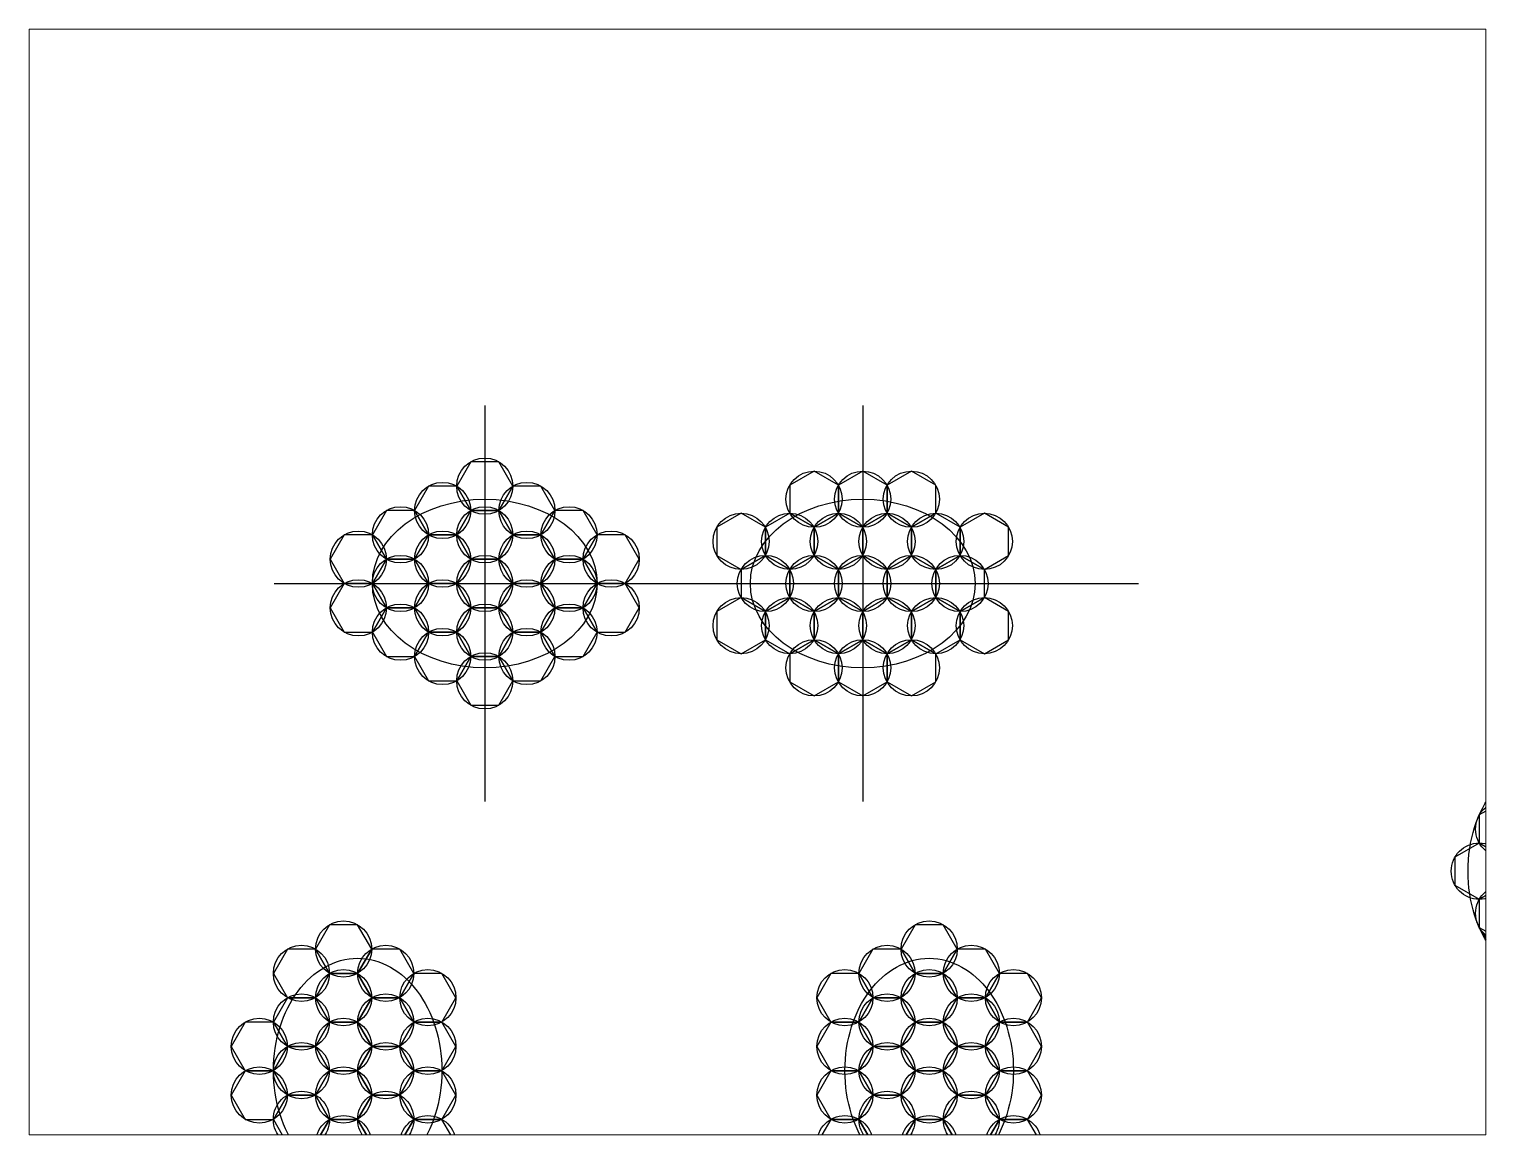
# Paper-space layout '布局1' of a CAD drawing. Header units: millimetres. Extents: x 26 to 231, y 20 to 176.
# The model-space entities are those that its viewports show. They can reach past a viewport. Long polylines and large blocks are cut down to what shows.
import ezdxf

# ---------------------------------------------------------------- set-up
doc = ezdxf.new("R2010")
doc.units = ezdxf.units.MM

msp = doc.modelspace()

# ---------------------------------------------------------------- linework, layer by layer
at = {"color": 242, "true_color": 0xcd2027}
for p, q in [((3059.66, 1531.85), (3059.66, 1461.41)), ((3126.94, 1531.85), (3126.94, 1461.41))]:
    msp.add_line(p, q, dxfattribs=at)
at = {"color": 240, "true_color": 0xed1f24}
msp.add_line((3022.17, 1500.18), (3176.02, 1500.18), dxfattribs=at)
for p, q in [((3240.41, 1433.28), (3236.7, 1438.99)), ((3236.7, 1438.99), (3238.68, 1435.4)), ((3238.68, 1435.4), (3240.41, 1433.28))]:
    msp.add_line(p, q)
for points in [[(3057.16, 1521.83), (3054.66, 1517.5), (3057.16, 1513.17), (3062.16, 1513.17), (3064.66, 1517.5), (3062.16, 1521.83)], [(3122.61, 1517.68), (3118.28, 1520.18), (3113.95, 1517.68), (3113.95, 1512.68), (3118.28, 1510.18), (3122.61, 1512.68)], [(3131.27, 1517.68), (3126.94, 1520.18), (3122.61, 1517.68), (3122.61, 1512.68), (3126.94, 1510.18), (3131.27, 1512.68)], [(3139.93, 1517.68), (3135.6, 1520.18), (3131.27, 1517.68), (3131.27, 1512.68), (3135.6, 1510.18), (3139.93, 1512.68)], [(3049.66, 1517.5), (3047.16, 1513.17), (3049.66, 1508.84), (3054.66, 1508.84), (3057.16, 1513.17), (3054.66, 1517.5)], [(3069.66, 1508.84), (3072.16, 1513.17), (3069.66, 1517.5), (3064.66, 1517.5), (3062.16, 1513.17), (3064.66, 1508.84)], [(3042.16, 1513.17), (3039.66, 1508.84), (3042.16, 1504.51), (3047.16, 1504.51), (3049.66, 1508.84), (3047.16, 1513.17)], [(3057.16, 1513.17), (3054.66, 1508.84), (3057.16, 1504.51), (3062.16, 1504.51), (3064.66, 1508.84), (3062.16, 1513.17)], [(3077.16, 1504.51), (3079.66, 1508.84), (3077.16, 1513.17), (3072.16, 1513.17), (3069.66, 1508.84), (3072.16, 1504.51)], [(3109.62, 1510.18), (3105.29, 1512.68), (3100.96, 1510.18), (3100.96, 1505.18), (3105.29, 1502.68), (3109.62, 1505.18)], [(3118.28, 1510.18), (3113.95, 1512.68), (3109.62, 1510.18), (3109.62, 1505.18), (3113.95, 1502.68), (3118.28, 1505.18)], [(3126.94, 1510.18), (3122.61, 1512.68), (3118.28, 1510.18), (3118.28, 1505.18), (3122.61, 1502.68), (3126.94, 1505.18)], [(3135.6, 1510.18), (3131.27, 1512.68), (3126.94, 1510.18), (3126.94, 1505.18), (3131.27, 1502.68), (3135.6, 1505.18)], [(3144.26, 1510.18), (3139.93, 1512.68), (3135.6, 1510.18), (3135.6, 1505.18), (3139.93, 1502.68), (3144.26, 1505.18)], [(3152.92, 1510.18), (3148.59, 1512.68), (3144.26, 1510.18), (3144.26, 1505.18), (3148.59, 1502.68), (3152.92, 1505.18)], [(3039.66, 1500.18), (3042.16, 1504.51), (3039.66, 1508.84), (3034.66, 1508.84), (3032.16, 1504.51), (3034.66, 1500.18)], [(3049.66, 1508.84), (3047.16, 1504.51), (3049.66, 1500.18), (3054.66, 1500.18), (3057.16, 1504.51), (3054.66, 1508.84)], [(3069.66, 1500.18), (3072.16, 1504.51), (3069.66, 1508.84), (3064.66, 1508.84), (3062.16, 1504.51), (3064.66, 1500.18)], [(3079.66, 1508.84), (3077.16, 1504.51), (3079.66, 1500.18), (3084.66, 1500.18), (3087.16, 1504.51), (3084.66, 1508.84)], [(3047.16, 1495.85), (3049.66, 1500.18), (3047.16, 1504.51), (3042.16, 1504.51), (3039.66, 1500.18), (3042.16, 1495.85)], [(3057.16, 1504.51), (3054.66, 1500.18), (3057.16, 1495.85), (3062.16, 1495.85), (3064.66, 1500.18), (3062.16, 1504.51)], [(3072.16, 1504.51), (3069.66, 1500.18), (3072.16, 1495.85), (3077.16, 1495.85), (3079.66, 1500.18), (3077.16, 1504.51)], [(3113.95, 1502.68), (3109.62, 1505.18), (3105.29, 1502.68), (3105.29, 1497.68), (3109.62, 1495.18), (3113.95, 1497.68)], [(3122.61, 1502.68), (3118.28, 1505.18), (3113.95, 1502.68), (3113.95, 1497.68), (3118.28, 1495.18), (3122.61, 1497.68)], [(3131.27, 1502.68), (3126.94, 1505.18), (3122.61, 1502.68), (3122.61, 1497.68), (3126.94, 1495.18), (3131.27, 1497.68)], [(3139.93, 1502.68), (3135.6, 1505.18), (3131.27, 1502.68), (3131.27, 1497.68), (3135.6, 1495.18), (3139.93, 1497.68)], [(3148.59, 1502.68), (3144.26, 1505.18), (3139.93, 1502.68), (3139.93, 1497.68), (3144.26, 1495.18), (3148.59, 1497.68)], [(3039.66, 1491.52), (3042.16, 1495.85), (3039.66, 1500.18), (3034.66, 1500.18), (3032.16, 1495.85), (3034.66, 1491.52)], [(3054.66, 1491.52), (3057.16, 1495.85), (3054.66, 1500.18), (3049.66, 1500.18), (3047.16, 1495.85), (3049.66, 1491.52)], [(3064.66, 1500.18), (3062.16, 1495.85), (3064.66, 1491.52), (3069.66, 1491.52), (3072.16, 1495.85), (3069.66, 1500.18)], [(3079.66, 1500.18), (3077.16, 1495.85), (3079.66, 1491.52), (3084.66, 1491.52), (3087.16, 1495.85), (3084.66, 1500.18)], [(3109.62, 1495.18), (3105.29, 1497.68), (3100.96, 1495.18), (3100.96, 1490.18), (3105.29, 1487.68), (3109.62, 1490.18)], [(3118.28, 1495.18), (3113.95, 1497.68), (3109.62, 1495.18), (3109.62, 1490.18), (3113.95, 1487.68), (3118.28, 1490.18)], [(3126.94, 1495.18), (3122.61, 1497.68), (3118.28, 1495.18), (3118.28, 1490.18), (3122.61, 1487.68), (3126.94, 1490.18)], [(3135.6, 1495.18), (3131.27, 1497.68), (3126.94, 1495.18), (3126.94, 1490.18), (3131.27, 1487.68), (3135.6, 1490.18)], [(3144.26, 1495.18), (3139.93, 1497.68), (3135.6, 1495.18), (3135.6, 1490.18), (3139.93, 1487.68), (3144.26, 1490.18)], [(3152.92, 1495.18), (3148.59, 1497.68), (3144.26, 1495.18), (3144.26, 1490.18), (3148.59, 1487.68), (3152.92, 1490.18)], [(3047.16, 1487.19), (3049.66, 1491.52), (3047.16, 1495.85), (3042.16, 1495.85), (3039.66, 1491.52), (3042.16, 1487.19)], [(3062.16, 1487.19), (3064.66, 1491.52), (3062.16, 1495.85), (3057.16, 1495.85), (3054.66, 1491.52), (3057.16, 1487.19)], [(3072.16, 1495.85), (3069.66, 1491.52), (3072.16, 1487.19), (3077.16, 1487.19), (3079.66, 1491.52), (3077.16, 1495.85)], [(3049.66, 1491.52), (3047.16, 1487.19), (3049.66, 1482.86), (3054.66, 1482.86), (3057.16, 1487.19), (3054.66, 1491.52)], [(3069.66, 1482.86), (3072.16, 1487.19), (3069.66, 1491.52), (3064.66, 1491.52), (3062.16, 1487.19), (3064.66, 1482.86)], [(3122.61, 1487.68), (3118.28, 1490.18), (3113.95, 1487.68), (3113.95, 1482.68), (3118.28, 1480.18), (3122.61, 1482.68)], [(3131.27, 1487.68), (3126.94, 1490.18), (3122.61, 1487.68), (3122.61, 1482.68), (3126.94, 1480.18), (3131.27, 1482.68)], [(3139.93, 1487.68), (3135.6, 1490.18), (3131.27, 1487.68), (3131.27, 1482.68), (3135.6, 1480.18), (3139.93, 1482.68)], [(3062.16, 1478.53), (3064.66, 1482.86), (3062.16, 1487.19), (3057.16, 1487.19), (3054.66, 1482.86), (3057.16, 1478.53)], [(3245.36, 1458.99), (3241.03, 1461.49), (3236.7, 1458.99), (3236.7, 1453.99), (3241.03, 1451.49), (3245.36, 1453.99)], [(3241.03, 1451.49), (3236.7, 1453.99), (3232.37, 1451.49), (3232.37, 1446.49), (3236.7, 1443.99), (3241.03, 1446.49)], [(3245.36, 1443.99), (3241.03, 1446.49), (3236.7, 1443.99), (3236.7, 1438.99), (3241.03, 1436.49), (3245.36, 1438.99)], [(3032.03, 1439.47), (3029.53, 1435.14), (3032.03, 1430.81), (3037.03, 1430.81), (3039.53, 1435.14), (3037.03, 1439.47)], [(3136.27, 1439.47), (3133.77, 1435.14), (3136.27, 1430.81), (3141.27, 1430.81), (3143.77, 1435.14), (3141.27, 1439.47)], [(3024.53, 1435.14), (3022.03, 1430.81), (3024.53, 1426.48), (3029.53, 1426.48), (3032.03, 1430.81), (3029.53, 1435.14)], [(3039.53, 1435.14), (3037.03, 1430.81), (3039.53, 1426.48), (3044.53, 1426.48), (3047.03, 1430.81), (3044.53, 1435.14)], [(3128.77, 1435.14), (3126.27, 1430.81), (3128.77, 1426.48), (3133.77, 1426.48), (3136.27, 1430.81), (3133.77, 1435.14)], [(3143.77, 1435.14), (3141.27, 1430.81), (3143.77, 1426.48), (3148.77, 1426.48), (3151.27, 1430.81), (3148.77, 1435.14)], [(3032.03, 1430.81), (3029.53, 1426.48), (3032.03, 1422.15), (3037.03, 1422.15), (3039.53, 1426.48), (3037.03, 1430.81)], [(3047.03, 1430.81), (3044.53, 1426.48), (3047.03, 1422.15), (3052.03, 1422.15), (3054.53, 1426.48), (3052.03, 1430.81)], [(3121.27, 1430.81), (3118.77, 1426.48), (3121.27, 1422.15), (3126.27, 1422.15), (3128.77, 1426.48), (3126.27, 1430.81)], [(3136.27, 1430.81), (3133.77, 1426.48), (3136.27, 1422.15), (3141.27, 1422.15), (3143.77, 1426.48), (3141.27, 1430.81)], [(3151.27, 1430.81), (3148.77, 1426.48), (3151.27, 1422.15), (3156.27, 1422.15), (3158.77, 1426.48), (3156.27, 1430.81)], [(3024.53, 1426.48), (3022.03, 1422.15), (3024.53, 1417.82), (3029.53, 1417.82), (3032.03, 1422.15), (3029.53, 1426.48)], [(3039.53, 1426.48), (3037.03, 1422.15), (3039.53, 1417.82), (3044.53, 1417.82), (3047.03, 1422.15), (3044.53, 1426.48)], [(3128.77, 1426.48), (3126.27, 1422.15), (3128.77, 1417.82), (3133.77, 1417.82), (3136.27, 1422.15), (3133.77, 1426.48)], [(3143.77, 1426.48), (3141.27, 1422.15), (3143.77, 1417.82), (3148.77, 1417.82), (3151.27, 1422.15), (3148.77, 1426.48)], [(3017.03, 1422.15), (3014.53, 1417.82), (3017.03, 1413.49), (3022.03, 1413.49), (3024.53, 1417.82), (3022.03, 1422.15)], [(3032.03, 1422.15), (3029.53, 1417.82), (3032.03, 1413.49), (3037.03, 1413.49), (3039.53, 1417.82), (3037.03, 1422.15)], [(3047.03, 1422.15), (3044.53, 1417.82), (3047.03, 1413.49), (3052.03, 1413.49), (3054.53, 1417.82), (3052.03, 1422.15)], [(3121.27, 1422.15), (3118.77, 1417.82), (3121.27, 1413.49), (3126.27, 1413.49), (3128.77, 1417.82), (3126.27, 1422.15)], [(3136.27, 1422.15), (3133.77, 1417.82), (3136.27, 1413.49), (3141.27, 1413.49), (3143.77, 1417.82), (3141.27, 1422.15)], [(3151.27, 1422.15), (3148.77, 1417.82), (3151.27, 1413.49), (3156.27, 1413.49), (3158.77, 1417.82), (3156.27, 1422.15)], [(3024.53, 1417.82), (3022.03, 1413.49), (3024.53, 1409.16), (3029.53, 1409.16), (3032.03, 1413.49), (3029.53, 1417.82)], [(3039.53, 1417.82), (3037.03, 1413.49), (3039.53, 1409.16), (3044.53, 1409.16), (3047.03, 1413.49), (3044.53, 1417.82)], [(3128.77, 1417.82), (3126.27, 1413.49), (3128.77, 1409.16), (3133.77, 1409.16), (3136.27, 1413.49), (3133.77, 1417.82)], [(3143.77, 1417.82), (3141.27, 1413.49), (3143.77, 1409.16), (3148.77, 1409.16), (3151.27, 1413.49), (3148.77, 1417.82)], [(3017.03, 1413.49), (3014.53, 1409.16), (3017.03, 1404.83), (3022.03, 1404.83), (3024.53, 1409.16), (3022.03, 1413.49)], [(3032.03, 1413.49), (3029.53, 1409.16), (3032.03, 1404.83), (3037.03, 1404.83), (3039.53, 1409.16), (3037.03, 1413.49)], [(3047.03, 1413.49), (3044.53, 1409.16), (3047.03, 1404.83), (3052.03, 1404.83), (3054.53, 1409.16), (3052.03, 1413.49)], [(3121.27, 1413.49), (3118.77, 1409.16), (3121.27, 1404.83), (3126.27, 1404.83), (3128.77, 1409.16), (3126.27, 1413.49)], [(3136.27, 1413.49), (3133.77, 1409.16), (3136.27, 1404.83), (3141.27, 1404.83), (3143.77, 1409.16), (3141.27, 1413.49)], [(3151.27, 1413.49), (3148.77, 1409.16), (3151.27, 1404.83), (3156.27, 1404.83), (3158.77, 1409.16), (3156.27, 1413.49)], [(3024.53, 1409.16), (3022.03, 1404.83), (3024.53, 1400.5), (3029.53, 1400.5), (3032.03, 1404.83), (3029.53, 1409.16)], [(3039.53, 1409.16), (3037.03, 1404.83), (3039.53, 1400.5), (3044.53, 1400.5), (3047.03, 1404.83), (3044.53, 1409.16)], [(3128.77, 1409.16), (3126.27, 1404.83), (3128.77, 1400.5), (3133.77, 1400.5), (3136.27, 1404.83), (3133.77, 1409.16)], [(3143.77, 1409.16), (3141.27, 1404.83), (3143.77, 1400.5), (3148.77, 1400.5), (3151.27, 1404.83), (3148.77, 1409.16)], [(3032.03, 1404.83), (3029.53, 1400.5), (3032.03, 1396.17), (3037.03, 1396.17), (3039.53, 1400.5), (3037.03, 1404.83)], [(3047.03, 1404.83), (3044.53, 1400.5), (3047.03, 1396.17), (3052.03, 1396.17), (3054.53, 1400.5), (3052.03, 1404.83)], [(3121.27, 1404.83), (3118.77, 1400.5), (3121.27, 1396.17), (3126.27, 1396.17), (3128.77, 1400.5), (3126.27, 1404.83)], [(3136.27, 1404.83), (3133.77, 1400.5), (3136.27, 1396.17), (3141.27, 1396.17), (3143.77, 1400.5), (3141.27, 1404.83)], [(3151.27, 1404.83), (3148.77, 1400.5), (3151.27, 1396.17), (3156.27, 1396.17), (3158.77, 1400.5), (3156.27, 1404.83)]]:
    msp.add_lwpolyline(points, close=True)
for centre in [(3059.66, 1517.5), (3118.28, 1515.18), (3126.94, 1515.18), (3135.6, 1515.18), (3135.6, 1515.18), (3052.16, 1513.17), (3067.16, 1513.17), (3044.66, 1508.84), (3059.66, 1508.84), (3074.66, 1508.84), (3105.29, 1507.68), (3113.95, 1507.68), (3122.61, 1507.68), (3131.27, 1507.68), (3139.93, 1507.68), (3148.59, 1507.68), (3037.16, 1504.51), (3052.16, 1504.51), (3067.16, 1504.51), (3082.16, 1504.51), (3044.66, 1500.18), (3059.66, 1500.18), (3074.66, 1500.18), (3109.62, 1500.18), (3118.28, 1500.18), (3126.94, 1500.18), (3135.6, 1500.18), (3144.26, 1500.18), (3037.16, 1495.85), (3052.16, 1495.85), (3067.16, 1495.85), (3082.16, 1495.85), (3044.66, 1491.52), (3059.66, 1491.52), (3074.66, 1491.52), (3105.29, 1492.68), (3113.95, 1492.68), (3122.61, 1492.68), (3131.27, 1492.68), (3139.93, 1492.68), (3148.59, 1492.68), (3052.16, 1487.19), (3067.16, 1487.19), (3118.28, 1485.18), (3126.94, 1485.18), (3135.6, 1485.18), (3059.66, 1482.86), (3241.03, 1456.49), (3236.7, 1448.99), (3241.03, 1441.49), (3034.53, 1435.14), (3138.77, 1435.14), (3027.03, 1430.81), (3042.03, 1430.81), (3131.27, 1430.81), (3146.27, 1430.81), (3034.53, 1426.48), (3049.53, 1426.48), (3123.77, 1426.48), (3123.77, 1426.48), (3138.77, 1426.48), (3153.77, 1426.48), (3027.03, 1422.15), (3042.03, 1422.15), (3131.27, 1422.15), (3146.27, 1422.15), (3019.53, 1417.82), (3034.53, 1417.82), (3049.53, 1417.82), (3123.77, 1417.82), (3138.77, 1417.82), (3153.77, 1417.82), (3027.03, 1413.49), (3042.03, 1413.49), (3131.27, 1413.49), (3146.27, 1413.49), (3019.53, 1409.16), (3034.53, 1409.16), (3049.53, 1409.16), (3123.77, 1409.16), (3138.77, 1409.16), (3153.77, 1409.16), (3027.03, 1404.83), (3042.03, 1404.83), (3131.27, 1404.83), (3146.27, 1404.83), (3034.53, 1400.5), (3049.53, 1400.5), (3123.77, 1400.5), (3138.77, 1400.5), (3153.77, 1400.5), (3027.03, 1396.17), (3042.03, 1396.17), (3131.27, 1396.17), (3146.27, 1396.17)]:
    msp.add_circle(centre, 5)
for centre, major_axis in [((3059.66, 1500.18), (20, 0)), ((3126.94, 1500.18), (20, 0)), ((3249.69, 1448.99), (0, -20)), ((3037.03, 1413.49), (0, -20)), ((3138.77, 1413.49), (0, -20))]:
    msp.add_ellipse(centre, major_axis=major_axis, ratio=0.75)

psp = doc.layouts.new('布局1')

# ---------------------------------------------------------------- viewports
at = {"layer": '0'}
psp.add_viewport(center=(128.5, 97.5), size=(205.6, 156), view_center_point=(3108.21, 1500.45), view_height=196.7588, dxfattribs=at)

doc.saveas('drawing.dxf')
